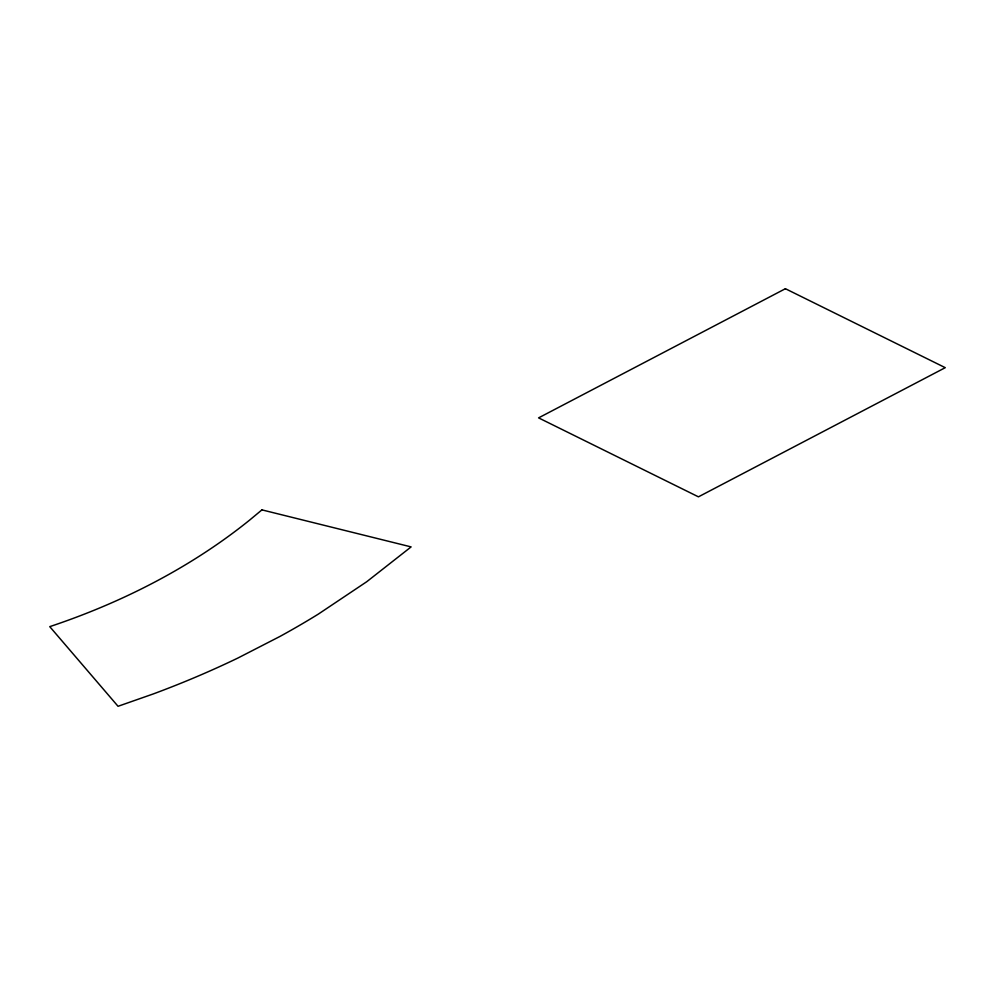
<?xml version="1.0" encoding="UTF-8"?>
<svg xmlns="http://www.w3.org/2000/svg" width="995" height="995" viewBox="0 0 995 995"><rect width="100%" height="100%" fill="white"/><g stroke="black" fill="none" stroke-linecap="round" stroke-linejoin="round"><path stroke-width="1.49" d="M261.934 509.875L249.757 519.987A592.398 288.102 -9.4 0 1 220.902 541.728C168.578 578.493 110.333 606.415 49.75 626.639L118.044 706.288L153.18 693.975A602.162 292.853 -9.4 0 0 197.06 676.538A625.445 304.171 -9.4 0 0 237.967 658.006L279.819 636.514A689.448 335.303 -9.4 0 0 318.412 614.052L366.707 581.739L411.109 546.902L261.934 509.875M785.403 288.712L538.593 417.875L698.44 496.841L945.25 367.677L785.403 288.712"/></g></svg>
